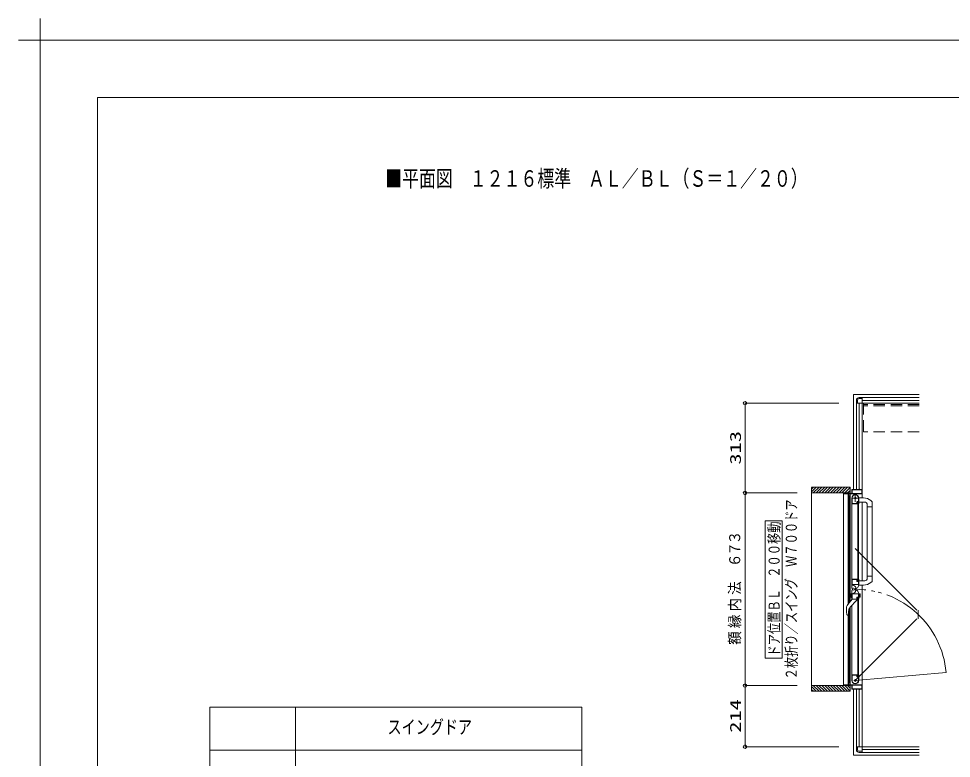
# Model space of a CAD drawing. Units: millimetres on the paper. Extents: x -305 to 305, y -152 to 152.
# Drawn here: x -304.8 to -141.8, y 23 to 152.3 of the extents above; entities that cross this region are included whole.
import ezdxf
from ezdxf.enums import TextEntityAlignment as Align

# ---------------------------------------------------------------- set-up
doc = ezdxf.new("R2010")
doc.units = ezdxf.units.MM
for name, pattern in [('DASHED2', [3, 2, -1]), ('LONG_CHAIN', [21, 18, -1, 1, -1]), ('LONG_DOUBLE_CHAIN', [21.8, 18, -1, 0.6, -0.6, 0.6, -1])]:
    doc.linetypes.add(name, pattern=pattern)
for name, color, linetype, lineweight in [('0-0_0', 7, 'Continuous', 9), ('0-1_VIEW0001', 7, 'Continuous', 9), ('0-2_1図面枠', 7, 'Continuous', 9), ('0-3_図面枠', 3, 'Continuous', 9), ('0-4_DEFPOINTS', 7, 'Continuous', 9)]:
    doc.layers.add(name, color=color, linetype=linetype, lineweight=lineweight)
doc.styles.add('ＭＳ ゴシック', font='')
doc.styles.get('ＭＳ ゴシック').set_extended_font_data('MS Gothic')

# ---------------------------------------------------------------- blocks, each defined once
blk = doc.blocks.new('_ORIGIN')
at = {"layer": '0-0_0'}
blk.add_line((0, 0), (-1, 0), dxfattribs=at)
blk.add_circle((0, 0), 0.5, dxfattribs=at)
blk = doc.blocks.new('グループ-6')
at = {"layer": '0-2_1図面枠'}
for p, q in [((-4200, 2895), (-4200, 3045)), ((-4275, 2970), (-4125, 2970))]:
    blk.add_line(p, q, dxfattribs=at)

msp = doc.modelspace()

# ---------------------------------------------------------------- linework, layer by layer
at = {"layer": '0-1_VIEW0001', "linetype": 'LONG_DOUBLE_CHAIN'}
for p, q in [((-158.934, 86.573), (-158.934, 69.998)), ((-147.434, 86.573), (-158.934, 86.573)), ((-158.619, 59.695), (-147.859, 48.934)), ((-147.659, 48.934), (-147.659, 47.408)), ((-158.619, 36.648), (-147.859, 47.408)), ((-142.755, 38.036), (-158.619, 36.648)), ((-158.934, 35.148), (-158.934, 23.573)), ((-147.434, 23.573), (-158.934, 23.573))]:
    msp.add_line(p, q, dxfattribs=at)
at = {"layer": '0-1_VIEW0001'}
for p, q in [((-161.474, 85.073), (-177.882, 85.073)), ((-158.434, 85.073), (-158.434, 85.573)), ((-158.434, 69.998), (-158.434, 85.073)), ((-158.434, 85.073), (-147.434, 85.073)), ((-158.434, 85.073), (-158.434, 69.998)), ((-158.034, 85.073), (-158.434, 85.073)), ((-158.234, 85.073), (-158.234, 85.573)), ((-157.434, 86.073), (-157.934, 86.073)), ((-157.934, 85.873), (-157.434, 85.873)), ((-157.934, 69.998), (-157.934, 85.073)), ((-157.434, 86.073), (-147.434, 86.073)), ((-157.434, 69.948), (-157.434, 86.073)), ((-147.434, 86.073), (-157.434, 86.073)), ((-157.434, 86.073), (-157.434, 85.673)), ((-157.434, 85.573), (-147.434, 85.573)), ((-177.882, 84.473), (-177.882, 69.998)), ((-166.259, 70.398), (-159.509, 70.398)), ((-166.259, 69.583), (-165.444, 70.398)), ((-166.259, 70.078), (-165.939, 70.398)), ((-166.259, 70.347), (-166.259, 34.748)), ((-165.949, 69.398), (-164.949, 70.398)), ((-165.454, 69.398), (-164.454, 70.398)), ((-164.959, 69.398), (-163.959, 70.398)), ((-164.459, 69.398), (-163.459, 70.398)), ((-163.959, 69.398), (-162.959, 70.398)), ((-163.459, 69.398), (-162.459, 70.398)), ((-162.959, 69.398), (-161.959, 70.398)), ((-162.459, 69.398), (-161.459, 70.398)), ((-161.959, 69.398), (-160.959, 70.398)), ((-161.459, 69.398), (-160.459, 70.398)), ((-160.959, 69.398), (-159.959, 70.398)), ((-160.459, 69.398), (-159.509, 70.348)), ((-159.509, 69.399), (-159.509, 70.398)), ((-157.874, 70.063), (-157.874, 70.013)), ((-157.844, 70.073), (-157.864, 70.073)), ((-157.834, 70.013), (-157.834, 70.063)), ((-168.799, 69.398), (-177.882, 69.398)), ((-177.882, 68.798), (-177.882, 36.348)), ((-166.259, 69.398), (-159.509, 69.398)), ((-160.684, 69.383), (-160.684, 69.263)), ((-160.684, 35.898), (-160.684, 69.248)), ((-160.669, 69.248), (-159.834, 69.248)), ((-160.634, 69.313), (-160.634, 69.383)), ((-159.249, 69.298), (-160.619, 69.298)), ((-159.959, 69.398), (-159.509, 69.848)), ((-159.857, 50.019), (-159.857, 69.248)), ((-159.819, 69.233), (-159.819, 68.548)), ((-159.769, 68.913), (-159.769, 69.233)), ((-159.769, 68.568), (-159.769, 68.838)), ((-159.769, 68.498), (-159.669, 68.498)), ((-159.754, 69.248), (-157.459, 69.248)), ((-159.669, 68.898), (-159.754, 68.898)), ((-159.754, 68.853), (-159.684, 68.853)), ((-159.684, 68.553), (-159.754, 68.553)), ((-159.681, 50.233), (-159.681, 68.498)), ((-159.669, 68.838), (-159.669, 68.793)), ((-159.669, 68.613), (-159.669, 68.568)), ((-159.654, 68.778), (-159.634, 68.778)), ((-159.634, 68.628), (-159.654, 68.628)), ((-159.619, 68.793), (-159.619, 68.848)), ((-159.619, 68.548), (-159.619, 68.613)), ((-159.541, 50.403), (-159.541, 69.248)), ((-159.234, 69.948), (-159.234, 69.313)), ((-159.219, 68.499), (-159.219, 54.323)), ((-159.189, 69.938), (-159.189, 69.313)), ((-157.889, 69.998), (-159.184, 69.998)), ((-157.494, 69.953), (-159.174, 69.953)), ((-159.174, 69.298), (-157.494, 69.298)), ((-159.169, 68.572), (-159.169, 67.558)), ((-158.064, 67.968), (-158.064, 68.498)), ((-158.019, 67.513), (-158.019, 68.498)), ((-157.191, 68.523), (-158.009, 68.526)), ((-157.484, 69.998), (-157.819, 69.998)), ((-157.479, 69.313), (-157.479, 69.938)), ((-157.434, 69.95), (-157.434, 68.524)), ((-159.209, 67.498), (-158.268, 67.498)), ((-159.159, 67.548), (-158.339, 67.548)), ((-158.329, 67.558), (-158.329, 67.818)), ((-158.284, 67.573), (-158.284, 67.798)), ((-158.255, 67.505), (-158.246, 67.52)), ((-158.254, 67.893), (-158.139, 67.893)), ((-158.244, 67.527), (-158.244, 67.533)), ((-158.234, 67.848), (-158.109, 67.848)), ((-158.184, 67.823), (-158.084, 67.823)), ((-158.184, 53.998), (-158.184, 67.823)), ((-158.084, 53.998), (-158.084, 67.823)), ((-158.082, 67.52), (-158.073, 67.505)), ((-158.061, 67.498), (-158.034, 67.498)), ((-158.034, 54.323), (-158.034, 67.498)), ((-157.024, 67.803), (-158.019, 67.803)), ((-157.434, 67.798), (-157.434, 54.024)), ((-156.524, 66.948), (-156.524, 67.303)), ((-156.524, 66.948), (-155.669, 66.948)), ((-156.519, 66.948), (-156.519, 54.874)), ((-155.896, 68.061), (-155.697, 67.877)), ((-155.669, 66.948), (-155.669, 67.808)), ((-155.669, 66.948), (-155.669, 54.012)), ((-171.377, 64.548), (-174.377, 64.548)), ((-174.377, 40.548), (-174.377, 64.548)), ((-171.377, 40.548), (-171.377, 64.548)), ((-159.219, 54.354), (-159.219, 52.784)), ((-159.219, 54.323), (-158.268, 54.323)), ((-159.169, 54.263), (-159.169, 53.403)), ((-158.344, 54.273), (-159.159, 54.273)), ((-158.329, 54.008), (-158.329, 54.258)), ((-158.284, 54.023), (-158.284, 54.248)), ((-158.246, 54.302), (-158.255, 54.316)), ((-158.139, 53.933), (-158.254, 53.933)), ((-158.244, 54.288), (-158.244, 54.294)), ((-158.109, 53.973), (-158.234, 53.973)), ((-158.084, 53.998), (-158.184, 53.998)), ((-158.073, 54.316), (-158.082, 54.302)), ((-158.064, 53.408), (-158.064, 53.858)), ((-158.034, 54.323), (-158.061, 54.323)), ((-158.019, 54.308), (-158.019, 53.322)), ((-156.955, 54.024), (-158.009, 54.024)), ((-156.524, 54.874), (-156.524, 54.519)), ((-156.524, 54.874), (-155.669, 54.874)), ((-155.894, 53.761), (-155.697, 53.944)), ((-159.219, 50.793), (-159.219, 52.363)), ((-159.159, 53.393), (-158.079, 53.393)), ((-159.145, 53.303), (-159.065, 53.303)), ((-159.069, 52.633), (-159.039, 52.633)), ((-159.069, 52.513), (-159.039, 52.513)), ((-159.014, 52.658), (-159.014, 52.808)), ((-159.014, 52.488), (-159.014, 52.338)), ((-158.525, 52.763), (-158.525, 52.383)), ((-158.449, 52.727), (-158.319, 52.802)), ((-158.449, 52.419), (-158.319, 52.344)), ((-157.191, 53.298), (-158.009, 53.296)), ((-157.434, 53.298), (-157.434, 35.198)), ((-157.434, 24.073), (-157.434, 53.298)), ((-159.932, 49.928), (-159.194, 50.823)), ((-158.373, 50.661), (-159.551, 49.373)), ((-159.369, 51.756), (-159.369, 51.19)), ((-159.219, 51.123), (-159.343, 51.156)), ((-159.319, 51.149), (-159.319, 51.796)), ((-158.268, 50.823), (-159.209, 50.823)), ((-159.169, 50.883), (-159.169, 51.743)), ((-159.159, 51.753), (-158.079, 51.753)), ((-158.344, 50.873), (-159.159, 50.873)), ((-158.344, 50.823), (-158.344, 50.732)), ((-158.329, 51.138), (-158.329, 50.888)), ((-158.284, 51.123), (-158.284, 50.898)), ((-158.246, 50.845), (-158.255, 50.83)), ((-158.139, 51.213), (-158.254, 51.213)), ((-158.244, 50.858), (-158.244, 50.852)), ((-158.109, 51.173), (-158.234, 51.173)), ((-158.184, 51.148), (-158.184, 37.323)), ((-158.084, 51.148), (-158.184, 51.148)), ((-158.084, 51.148), (-158.084, 37.323)), ((-158.073, 50.83), (-158.082, 50.845)), ((-158.064, 51.738), (-158.064, 51.288)), ((-158.034, 50.823), (-158.061, 50.823)), ((-158.034, 50.823), (-158.034, 37.648)), ((-158.019, 50.838), (-158.019, 51.824)), ((-158.019, 51.823), (-157.825, 51.77)), ((-158.019, 51.123), (-157.825, 51.175)), ((-157.919, 51.149), (-157.919, 51.796)), ((-157.769, 51.698), (-157.769, 51.247)), ((-159.681, 36.648), (-159.681, 49.188)), ((-159.541, 35.898), (-159.541, 49.385)), ((-159.219, 36.648), (-159.219, 49.736)), ((-160.112, 48.236), (-160.068, 48.121)), ((-160.041, 48.087), (-160.068, 48.121)), ((-160.041, 48.087), (-160.04, 48.086)), ((-159.916, 48.073), (-159.998, 48.073)), ((-159.857, 35.898), (-159.857, 48.073)), ((-159.84, 48.109), (-159.841, 48.106)), ((-159.778, 48.789), (-159.778, 48.27)), ((-171.377, 40.548), (-174.377, 40.548)), ((-159.209, 37.648), (-158.268, 37.648)), ((-159.169, 36.574), (-159.169, 37.588)), ((-159.159, 37.598), (-158.339, 37.598)), ((-158.329, 37.588), (-158.329, 37.328)), ((-158.284, 37.573), (-158.284, 37.348)), ((-158.255, 37.641), (-158.246, 37.627)), ((-158.244, 37.619), (-158.244, 37.613)), ((-158.082, 37.627), (-158.073, 37.641)), ((-158.061, 37.648), (-158.034, 37.648)), ((-158.019, 37.633), (-158.019, 36.648)), ((-160.684, 35.763), (-160.684, 35.883)), ((-160.669, 35.898), (-159.834, 35.898)), ((-159.249, 35.848), (-160.619, 35.848)), ((-159.819, 35.913), (-159.819, 36.598)), ((-159.769, 36.648), (-159.669, 36.648)), ((-159.769, 36.578), (-159.769, 36.308)), ((-159.769, 36.233), (-159.769, 35.913)), ((-159.684, 36.593), (-159.754, 36.593)), ((-159.754, 36.293), (-159.684, 36.293)), ((-159.669, 36.248), (-159.754, 36.248)), ((-159.754, 35.898), (-157.459, 35.898)), ((-159.669, 36.533), (-159.669, 36.578)), ((-159.669, 36.308), (-159.669, 36.353)), ((-159.634, 36.518), (-159.654, 36.518)), ((-159.654, 36.368), (-159.634, 36.368)), ((-159.619, 36.598), (-159.619, 36.533)), ((-159.619, 36.353), (-159.619, 36.298)), ((-159.174, 35.848), (-157.494, 35.848)), ((-158.254, 37.253), (-158.139, 37.253)), ((-158.234, 37.298), (-158.109, 37.298)), ((-158.184, 37.323), (-158.084, 37.323)), ((-158.064, 37.178), (-158.064, 36.648)), ((-168.799, 35.748), (-177.883, 35.748)), ((-177.883, 25.673), (-177.883, 35.148)), ((-168.799, 35.748), (-177.882, 35.748)), ((-166.259, 35.748), (-159.509, 35.748)), ((-166.259, 35.563), (-165.444, 34.748)), ((-166.259, 35.068), (-165.939, 34.748)), ((-165.949, 35.748), (-164.949, 34.748)), ((-165.454, 35.748), (-164.454, 34.748)), ((-164.959, 35.748), (-163.959, 34.748)), ((-164.459, 35.748), (-163.459, 34.748)), ((-163.959, 35.748), (-162.959, 34.748)), ((-163.459, 35.748), (-162.459, 34.748)), ((-162.959, 35.748), (-161.959, 34.748)), ((-162.459, 35.748), (-161.459, 34.748)), ((-161.959, 35.748), (-160.959, 34.748)), ((-161.459, 35.748), (-160.459, 34.748)), ((-160.959, 35.748), (-159.959, 34.748)), ((-160.634, 35.833), (-160.634, 35.763)), ((-160.459, 35.748), (-159.509, 34.798)), ((-159.959, 35.748), (-159.509, 35.298)), ((-159.234, 35.198), (-159.234, 35.833)), ((-159.189, 35.208), (-159.189, 35.833)), ((-157.889, 35.148), (-159.184, 35.148)), ((-157.494, 35.193), (-159.174, 35.193)), ((-158.434, 25.073), (-158.434, 35.148)), ((-158.434, 35.148), (-158.434, 25.073)), ((-157.934, 25.073), (-157.934, 35.148)), ((-157.874, 35.083), (-157.874, 35.133)), ((-157.844, 35.073), (-157.864, 35.073)), ((-157.834, 35.133), (-157.834, 35.083)), ((-157.484, 35.148), (-157.819, 35.148)), ((-157.479, 35.833), (-157.479, 35.208)), ((-271.383, 31.98), (-271.383, -75.52)), ((-256.383, 31.98), (-256.383, -75.52)), ((-271.383, 24.48), (-206.383, 24.48)), ((-161.474, 25.073), (-177.883, 25.073)), ((-158.434, 25.073), (-147.434, 25.073)), ((-158.034, 25.073), (-158.434, 25.073)), ((-158.434, 25.073), (-158.434, 24.573)), ((-158.234, 25.073), (-158.234, 24.573)), ((-157.434, 24.573), (-147.434, 24.573)), ((-157.434, 24.073), (-157.434, 24.473)), ((-157.934, 24.273), (-157.434, 24.273)), ((-157.434, 24.073), (-157.934, 24.073)), ((-157.434, 24.073), (-147.434, 24.073)), ((-147.434, 24.073), (-157.434, 24.073))]:
    msp.add_line(p, q, dxfattribs=at)
at = {"layer": '0-1_VIEW0001', "color": 6, "linetype": 'DASHED2'}
for p, q in [((-157.184, 80.123), (-157.184, 85.073)), ((-147.434, 84.873), (-157.184, 84.873)), ((-147.434, 84.623), (-157.184, 84.623)), ((-147.434, 80.073), (-157.184, 80.073))]:
    msp.add_line(p, q, dxfattribs=at)
at = {"layer": '0-1_VIEW0001', "linetype": 'LONG_CHAIN'}
for p, q in [((-157.969, 68.498), (-159.269, 68.498)), ((-158.619, 67.848), (-158.619, 69.148)), ((-158.832, 52.573), (-158.44, 52.573)), ((-158.619, 52.786), (-158.619, 52.361)), ((-158.849, 36.648), (-158.389, 36.648)), ((-158.619, 36.418), (-158.619, 36.878))]:
    msp.add_line(p, q, dxfattribs=at)
at = {"layer": '0-1_VIEW0001', "color": 5}
msp.add_line((-159.509, 35.748), (-166.259, 35.748), dxfattribs=at)
at = {"layer": '0-1_VIEW0001'}
for points in [[(-159.219, 51.123), (-159.219, 51.823), (-159.343, 51.789)], [(-159.998, 48.073), (-160, 48.073), (-160.002, 48.074), (-160.005, 48.074), (-160.007, 48.074), (-160.009, 48.074), (-160.011, 48.075), (-160.013, 48.075), (-160.016, 48.076), (-160.018, 48.076), (-160.02, 48.076), (-160.022, 48.077), (-160.025, 48.078), (-160.027, 48.078), (-160.029, 48.079), (-160.031, 48.08), (-160.033, 48.081), (-160.035, 48.082), (-160.037, 48.084), (-160.039, 48.085), (-160.04, 48.086)], [(-159.839, 48.109), (-159.838, 48.11), (-159.838, 48.111), (-159.837, 48.112), (-159.836, 48.113), (-159.835, 48.114), (-159.834, 48.116), (-159.833, 48.117), (-159.831, 48.118), (-159.83, 48.12), (-159.829, 48.121), (-159.828, 48.122), (-159.827, 48.124), (-159.826, 48.125), (-159.825, 48.127), (-159.824, 48.128), (-159.823, 48.13), (-159.822, 48.131), (-159.821, 48.133), (-159.82, 48.135), (-159.818, 48.138), (-159.816, 48.141), (-159.814, 48.144), (-159.812, 48.147), (-159.81, 48.151), (-159.808, 48.154), (-159.806, 48.158), (-159.804, 48.161), (-159.802, 48.165), (-159.8, 48.169), (-159.799, 48.173), (-159.797, 48.177), (-159.796, 48.18), (-159.794, 48.184), (-159.793, 48.188), (-159.791, 48.192), (-159.79, 48.196), (-159.789, 48.2), (-159.787, 48.205), (-159.786, 48.209)], [(-159.786, 48.209), (-159.785, 48.213), (-159.784, 48.217), (-159.783, 48.221), (-159.782, 48.226), (-159.782, 48.23), (-159.781, 48.234), (-159.78, 48.238), (-159.78, 48.243), (-159.779, 48.247), (-159.779, 48.252), (-159.779, 48.254), (-159.778, 48.256), (-159.778, 48.258), (-159.778, 48.26), (-159.778, 48.262), (-159.778, 48.264), (-159.778, 48.267), (-159.778, 48.269), (-159.778, 48.271), (-159.778, 48.273)], [(-166.259, 34.748), (-159.509, 34.748), (-159.509, 35.749)], [(-271.383, 31.98), (-206.383, 31.98), (-206.383, -75.52)]]:
    msp.add_lwpolyline(points, dxfattribs=at)
for centre, radius in [((-158.619, 68.498), 0.125), ((-158.619, 52.573), 0.113), ((-158.619, 36.648), 0.125)]:
    msp.add_circle(centre, radius, dxfattribs=at)
for centre, radius, start, end in [((-157.934, 85.573), 0.5, 90, 180), ((-157.934, 85.573), 0.3, 90, 180), ((-157.864, 70.063), 0.01, 90, 180), ((-157.844, 70.063), 0.01, 0, 90), ((-160.669, 69.383), 0.015, 90, 180), ((-160.669, 69.263), 0.015, 180, 270), ((-160.649, 69.383), 0.015, 0, 90), ((-160.619, 69.313), 0.015, 180, 270), ((-159.834, 69.233), 0.015, 0, 90), ((-159.769, 68.548), 0.05, 180, 270), ((-159.754, 69.233), 0.015, 90, 180), ((-159.754, 68.913), 0.015, 180, 270), ((-159.754, 68.838), 0.015, 90, 180), ((-159.754, 68.568), 0.015, 180, 270), ((-159.684, 68.838), 0.015, 0, 90), ((-159.684, 68.568), 0.015, 270, 0), ((-159.669, 68.848), 0.05, 0, 90), ((-159.654, 68.793), 0.015, 180, 270), ((-159.654, 68.613), 0.015, 90, 180), ((-159.669, 68.548), 0.05, 270, 0), ((-159.634, 68.793), 0.015, 270, 0), ((-159.634, 68.613), 0.015, 0, 90), ((-159.249, 69.313), 0.015, 270, 0), ((-159.184, 69.948), 0.05, 90, 180), ((-158.619, 68.498), 0.6, 0, 180), ((-159.174, 69.938), 0.015, 90, 180), ((-159.174, 69.313), 0.015, 180, 270), ((-158.619, 68.498), 0.555, 0, 172.23293), ((-159.159, 68.572), 0.01, 172.23293, 180), ((-157.889, 70.013), 0.015, 270, 0), ((-157.819, 70.013), 0.015, 180, 270), ((-157.494, 69.938), 0.015, 0, 90), ((-157.494, 69.313), 0.015, 270, 0), ((-157.484, 69.948), 0.05, 0, 90), ((-157.459, 69.273), 0.025, 270, 0), ((-157.199, 66.453), 2.07, 50.97582, 89.8), ((-159.209, 67.508), 0.01, 180, 270), ((-159.159, 67.558), 0.01, 180, 270), ((-158.339, 67.558), 0.01, 270, 0), ((-158.254, 67.818), 0.075, 90, 180), ((-158.234, 67.798), 0.05, 90, 180), ((-158.259, 67.573), 0.025, 180, 270), ((-158.268, 67.513), 0.015, 270, 329.03624), ((-158.259, 67.533), 0.015, 0, 90), ((-158.259, 67.527), 0.015, 329.03624, 0), ((-158.139, 67.968), 0.075, 270, 0), ((-158.109, 67.823), 0.025, 0, 90), ((-158.069, 67.527), 0.015, 180, 210.96376), ((-158.061, 67.513), 0.015, 210.96376, 270), ((-158.034, 67.513), 0.015, 270, 0), ((-157.024, 67.303), 0.5, 0, 90), ((-155.769, 67.808), 0.1, 0, 43.47243), ((-159.209, 54.313), 0.01, 90, 180), ((-159.159, 54.263), 0.01, 90, 180), ((-158.344, 54.258), 0.015, 0, 90), ((-158.254, 54.008), 0.075, 180, 270), ((-158.259, 54.248), 0.025, 90, 180), ((-158.234, 54.023), 0.05, 180, 270), ((-158.268, 54.308), 0.015, 30.96376, 90), ((-158.259, 54.288), 0.015, 270, 0), ((-158.259, 54.294), 0.015, 0, 30.96376), ((-158.139, 53.858), 0.075, 0, 90), ((-158.109, 53.998), 0.025, 270, 0), ((-158.069, 54.294), 0.015, 149.03624, 180), ((-158.061, 54.308), 0.015, 90, 149.03624), ((-158.034, 54.308), 0.015, 0, 90), ((-157.024, 54.519), 0.5, 277.95562, 0), ((-155.769, 54.013), 0.1, 316.52757, 0), ((-159.069, 52.783), 0.15, 180, 270), ((-159.069, 52.363), 0.15, 90, 180), ((-159.159, 53.403), 0.01, 180, 270), ((-159.065, 52.763), 0.54, 0, 90), ((-159.065, 52.383), 0.54, 270, 0), ((-159.039, 52.658), 0.025, 270, 0), ((-159.039, 52.488), 0.025, 0, 90), ((-158.619, 53.322), 0.6, 300, 0), ((-158.619, 51.824), 0.6, 0, 60), ((-158.079, 53.408), 0.015, 270, 0), ((-157.199, 55.368), 2.07, 270.2, 309.05814), ((-159.334, 51.756), 0.035, 105, 180), ((-159.334, 51.19), 0.035, 180, 255), ((-159.209, 50.833), 0.01, 180, 270), ((-159.159, 51.743), 0.01, 90, 180), ((-159.159, 50.883), 0.01, 180, 270), ((-158.444, 50.732), 0.1, 317.56377, 0), ((-158.344, 50.888), 0.015, 270, 0), ((-158.254, 51.138), 0.075, 90, 180), ((-158.234, 51.123), 0.05, 90, 180), ((-158.259, 50.898), 0.025, 180, 270), ((-158.268, 50.838), 0.015, 270, 329.03624), ((-158.259, 50.858), 0.015, 0, 90), ((-158.259, 50.852), 0.015, 329.03624, 0), ((-158.139, 51.288), 0.075, 270, 0), ((-158.109, 51.148), 0.025, 0, 90), ((-158.069, 50.852), 0.015, 180, 210.96376), ((-158.079, 51.738), 0.015, 0, 90), ((-158.061, 50.838), 0.015, 210.96376, 270), ((-158.034, 50.838), 0.015, 270, 0), ((-157.844, 51.698), 0.075, 0, 75), ((-157.844, 51.247), 0.075, 285, 0), ((-156.504, 48.908), 3.67, 170.71156, 190.5453), ((-159.238, 49.355), 0.9, 140.5, 170.71156), ((-158.913, 48.789), 0.865, 137.56377, 180), ((-159.916, 48.173), 0.1, 270, 318.18969), ((-159.209, 37.638), 0.01, 90, 180), ((-159.159, 37.588), 0.01, 90, 180), ((-158.339, 37.588), 0.01, 0, 90), ((-158.259, 37.573), 0.025, 90, 180), ((-158.268, 37.633), 0.015, 30.96376, 90), ((-158.259, 37.613), 0.015, 270, 0), ((-158.259, 37.619), 0.015, 0, 30.96376), ((-158.069, 37.619), 0.015, 149.03624, 180), ((-158.061, 37.633), 0.015, 90, 149.03624), ((-158.034, 37.633), 0.015, 0, 90), ((-160.669, 35.883), 0.015, 90, 180), ((-160.619, 35.833), 0.015, 90, 180), ((-159.834, 35.913), 0.015, 270, 0), ((-159.769, 36.598), 0.05, 90, 180), ((-159.754, 36.578), 0.015, 90, 180), ((-159.754, 36.308), 0.015, 180, 270), ((-159.754, 36.233), 0.015, 90, 180), ((-159.754, 35.913), 0.015, 180, 270), ((-159.684, 36.578), 0.015, 0, 90), ((-159.684, 36.308), 0.015, 270, 0), ((-159.669, 36.598), 0.05, 0, 90), ((-159.654, 36.533), 0.015, 180, 270), ((-159.654, 36.353), 0.015, 90, 180), ((-159.669, 36.298), 0.05, 270, 0), ((-159.634, 36.533), 0.015, 270, 0), ((-159.634, 36.353), 0.015, 0, 90), ((-159.249, 35.833), 0.015, 0, 90), ((-159.204, 36.748), 0.015, 177.30646, 180), ((-158.619, 36.648), 0.6, 180, 0), ((-159.174, 35.833), 0.015, 90, 180), ((-158.619, 36.648), 0.555, 187.76707, 0), ((-159.159, 36.574), 0.01, 180, 187.76707), ((-158.254, 37.328), 0.075, 180, 270), ((-158.234, 37.348), 0.05, 180, 270), ((-158.139, 37.178), 0.075, 0, 90), ((-158.109, 37.323), 0.025, 270, 0), ((-157.494, 35.833), 0.015, 0, 90), ((-157.459, 35.873), 0.025, 0, 90), ((-160.669, 35.763), 0.015, 180, 270), ((-160.649, 35.763), 0.015, 270, 0), ((-159.184, 35.198), 0.05, 180, 270), ((-159.174, 35.208), 0.015, 180, 270), ((-157.889, 35.133), 0.015, 0, 90), ((-157.864, 35.083), 0.01, 180, 270), ((-157.844, 35.083), 0.01, 270, 0), ((-157.819, 35.133), 0.015, 90, 180), ((-157.494, 35.208), 0.015, 270, 0), ((-157.484, 35.198), 0.05, 270, 0), ((-157.934, 24.573), 0.5, 180, 270), ((-157.934, 24.573), 0.3, 180, 270)]:
    msp.add_arc(centre, radius, start, end, dxfattribs=at)
at = {"layer": '0-1_VIEW0001', "color": 6, "linetype": 'DASHED2'}
msp.add_arc((-157.134, 80.123), 0.05, 180, 270, dxfattribs=at)
at = {"layer": '0-1_VIEW0001', "linetype": 'LONG_DOUBLE_CHAIN'}
msp.add_arc((-158.619, 36.648), 15.925, 5, 90, dxfattribs=at)
at = {"layer": '0-3_図面枠'}
msp.add_lwpolyline([(-291.017, -138.498), (108.983, -138.498), (108.983, 138.502), (-291.017, 138.502)], close=True, dxfattribs=at)
at = {"layer": '0-4_DEFPOINTS'}
for p in [(118.983, 148.502), (-301.017, -148.498)]:
    msp.add_line(p, (-301.017, 148.502), dxfattribs=at)

# ---------------------------------------------------------------- block references
at = {"layer": '0-1_VIEW0001', "xscale": 0.6, "yscale": 0.6}
for p, rotation in [((-177.882, 85.073), 90), ((-177.882, 69.398), 270), ((-177.882, 69.398), 90), ((-177.883, 35.748), 90), ((-177.882, 35.748), 270), ((-177.883, 25.073), 270)]:
    msp.add_blockref('_ORIGIN', p, dxfattribs=dict(at, rotation=rotation))
at = {"layer": '0-2_1図面枠', "xscale": 0.05, "yscale": 0.05}
msp.add_blockref('グループ-6', (-91.017, 0.002), dxfattribs=at)
msp.add_blockref('グループ-6', (-91.017, 0.002), dxfattribs=at)

# ---------------------------------------------------------------- texts
at = {"layer": '0-0_0', "style": 'ＭＳ ゴシック', "width": 0.75}
msp.add_text('■平面図\u3000１２１６標準\u3000ＡＬ／ＢＬ（Ｓ＝１／２０）', height=2.886, dxfattribs=at).set_placement((-240.735, 122.023), align=Align.BOTTOM_LEFT)
at = {"layer": '0-1_VIEW0001', "style": 'ＭＳ ゴシック'}
for s, width, p in [('313', 1.5, (-178.021, 74.346)), ('２枚折り／スイング\u3000Ｗ７００ドア', 0.75, (-168.26, 36.833)), ('ドア位置ＢＬ\u3000２００移動', 0.75, (-171.258, 40.833)), ('３', 0.9, (-178.148, 60.424)), ('７', 0.9, (-178.148, 58.436)), ('６', 0.9, (-178.148, 56.448)), ('法', 0.9, (-178.148, 51.608)), ('内', 0.9, (-178.148, 48.7)), ('縁', 0.9, (-178.148, 45.792)), ('額', 0.9, (-178.148, 42.884)), ('214', 1.5, (-178.022, 27.501))]:
    msp.add_text(s, height=1.921, rotation=90, dxfattribs=dict(at, width=width)).set_placement(p, align=Align.BOTTOM_LEFT)
at = {"layer": '0-1_VIEW0001', "style": 'ＭＳ ゴシック', "width": 0.75}
msp.add_text('スイングドア', height=2.405, dxfattribs=at).set_placement((-240.33, 26.586), align=Align.BOTTOM_LEFT)

doc.saveas('drawing.dxf')
